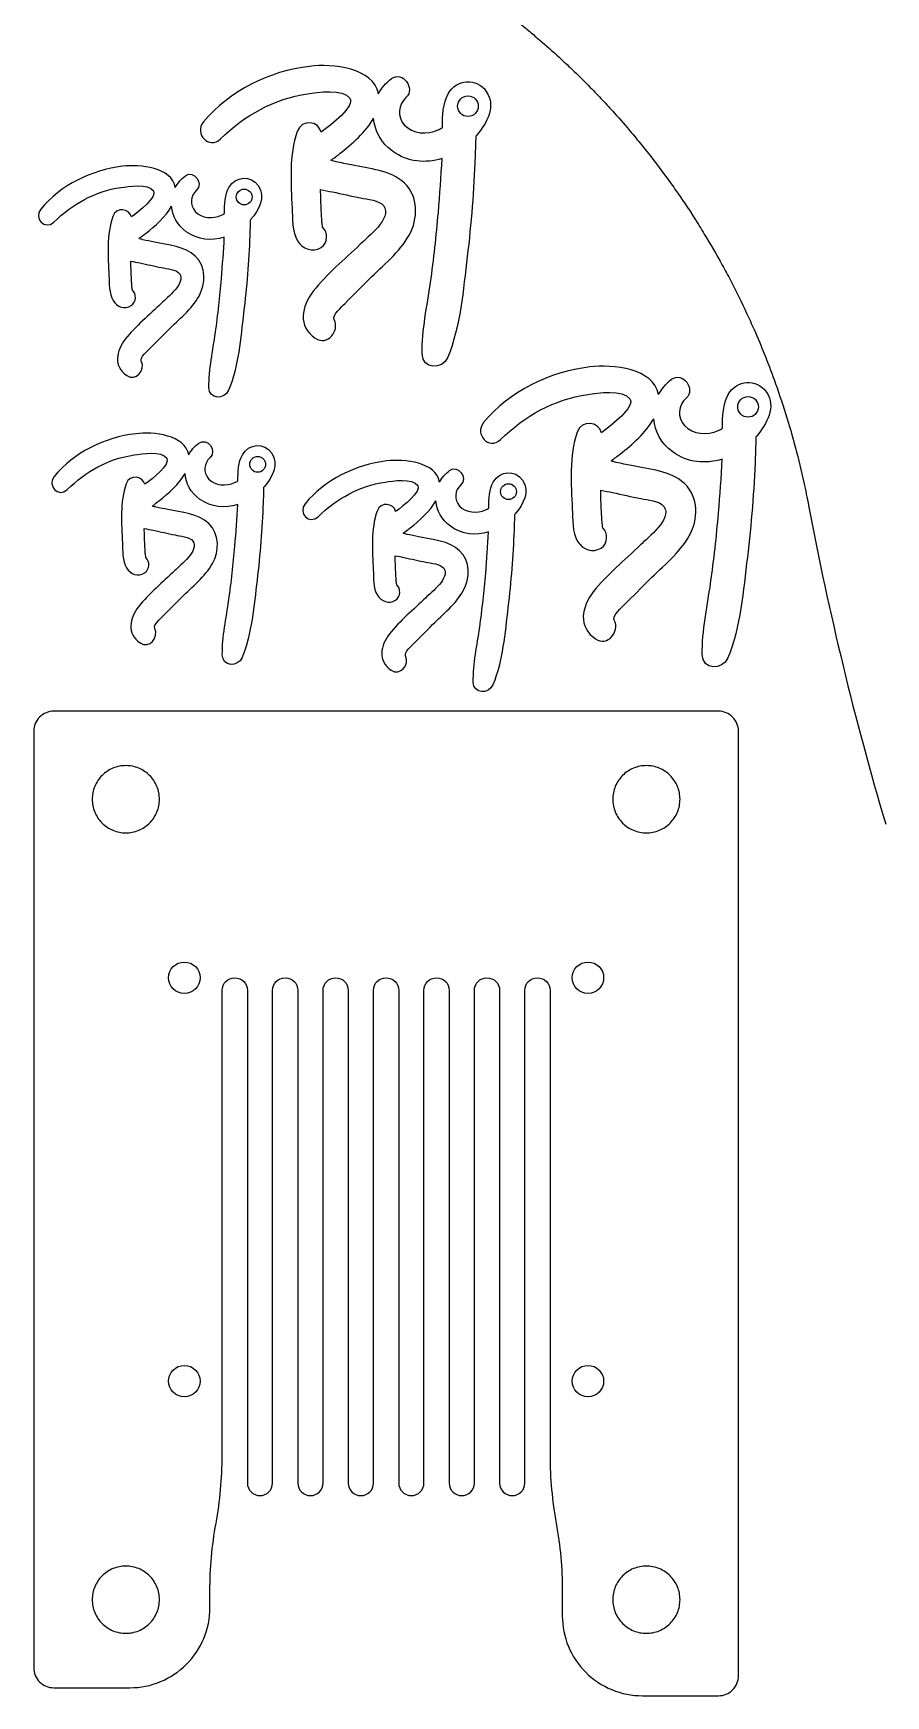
# Model space of a CAD drawing. Header units: inches. Extents: x -3.9 to 4, y -11.8 to 5.2.
# Drawn here: x -3.89 to -1.23, y -11.58 to -6.39 of the extents above; entities that cross this region are included whole.
import ezdxf

# ---------------------------------------------------------------- set-up
doc = ezdxf.new("R2010")
doc.units = ezdxf.units.IN
doc.header["$MEASUREMENT"] = 0

msp = doc.modelspace()

# ---------------------------------------------------------------- linework, layer by layer
msp.add_lwpolyline([(-1.748, -8.5055), (-3.8229, -8.5055, 0.414214), (-3.8854, -8.568), (-3.8854, -11.493, 0.414214), (-3.8229, -11.5555), (-3.5855, -11.5555, 0.414214), (-3.3355, -11.3055), (-3.3355, -11.2534, -0.045045), (-3.3165, -11.0419, 0.045045), (-3.2974, -10.8303), (-3.2974, -9.3774, -1), (-3.2186, -9.3774), (-3.2186, -10.9161, 1), (-3.1399, -10.9161), (-3.1399, -9.3774, -1), (-3.0611, -9.3774), (-3.0611, -10.9161, 1), (-2.9824, -10.9161), (-2.9824, -9.3774, -1), (-2.9037, -9.3774), (-2.9037, -10.9161, 1), (-2.8249, -10.9161), (-2.8249, -9.3774, -1), (-2.7462, -9.3774), (-2.7462, -10.9161, 1), (-2.6674, -10.9161), (-2.6674, -9.3774, -1), (-2.5887, -9.3774), (-2.5887, -10.9161, 1), (-2.51, -10.9161), (-2.51, -9.3774, -1), (-2.4312, -9.3774), (-2.4312, -10.9161, 1), (-2.3525, -10.9161), (-2.3525, -9.3774, -1), (-2.2737, -9.3774), (-2.2737, -10.8303, 0.045045), (-2.2546, -11.0419, -0.045045), (-2.2355, -11.2534), (-2.2355, -11.3305, 0.414214), (-1.9855, -11.5805), (-1.748, -11.5805, 0.414214), (-1.6855, -11.518), (-1.6855, -8.568, 0.414214)], format="xyb", close=True)
for centre, radius in [((-2.53, -6.6159), 0.0322), ((-3.2284, -6.8995), 0.0247), ((-1.6555, -7.5549), 0.0322), ((-3.1866, -7.7346), 0.0247), ((-2.4034, -7.8196), 0.0247), ((-3.4155, -9.3381), 0.0492), ((-2.1556, -9.3381), 0.0492), ((-3.4155, -10.5979), 0.0492), ((-2.1556, -10.5979), 0.0492)]:
    msp.add_circle(centre, radius)
for points, knots in [([(-2.6916, -6.1358), (-2.6583, -6.1551), (-2.6008, -6.19), (-2.5375, -6.232), (-2.4912, -6.2643), (-2.4609, -6.2861), (-2.4276, -6.311), (-2.4059, -6.3277), (-2.3845, -6.3445), (-2.3704, -6.3557), (-2.3496, -6.3726), (-2.3292, -6.3895), (-2.292, -6.4212), (-2.2519, -6.4568), (-2.1994, -6.506), (-2.1607, -6.5441), (-2.1228, -6.5833), (-2.0978, -6.6099), (-2.0609, -6.6504), (-2.0248, -6.692), (-1.9721, -6.7559), (-1.927, -6.8146), (-1.8728, -6.8899), (-1.8314, -6.9517), (-1.7821, -7.0309), (-1.7447, -7.0956), (-1.7006, -7.178), (-1.6675, -7.2451), (-1.6213, -7.3474), (-1.5796, -7.4516), (-1.5259, -7.6109), (-1.4909, -7.7428), (-1.4713, -7.8393), (-1.4668, -7.8633)], [0.947472, 0.947472, 0.947472, 0.947472, 1.134532, 1.274828, 1.321593, 1.415123, 1.461888, 1.532036, 1.555419, 1.602184, 1.625566, 1.695714, 1.742479, 1.882775, 1.976305, 2.1166, 2.163365, 2.256896, 2.303661, 2.443956, 2.537487, 2.724547, 2.818077, 3.005138, 3.098668, 3.285729, 3.379259, 3.56632, 3.65985, 3.940441, 4.127501, 4.501623, 4.625555, 4.625555, 4.625555, 4.625555]), ([(-2.8096, -6.5777), (-2.8236, -6.4961), (-2.9531, -6.4828), (-3.0245, -6.4914), (-3.1501, -6.5065), (-3.2745, -6.5669), (-3.3558, -6.6651), (-3.3861, -6.7017), (-3.338, -6.7525), (-3.3028, -6.7182)], [23.148288, 23.148288, 23.148288, 23.148288, 24, 24, 24, 25, 25, 25, 26, 26, 26, 26]), ([(-2.7689, -6.5299), (-2.7347, -6.504), (-2.6923, -6.5609), (-2.7235, -6.5887), (-2.7481, -6.6106), (-2.7517, -6.6493), (-2.7287, -6.6745), (-2.7028, -6.7029), (-2.6565, -6.7053), (-2.6232, -6.69), (-2.6186, -6.6879), (-2.6142, -6.6856), (-2.61, -6.683)], [16.74527, 16.74527, 16.74527, 16.74527, 17.74527, 17.74527, 17.74527, 18.74527, 18.74527, 18.74527, 19.74527, 19.74527, 19.74527, 20, 20, 20, 20]), ([(-2.61, -6.683), (-2.6103, -6.6451), (-2.6081, -6.6062), (-2.5918, -6.577), (-2.5662, -6.531), (-2.5034, -6.5255), (-2.4727, -6.5699), (-2.4409, -6.6159), (-2.4719, -6.6692), (-2.5026, -6.7064), (-2.5036, -6.7077), (-2.5047, -6.7089), (-2.5057, -6.7101)], [1.983848, 1.983848, 1.983848, 1.983848, 2.597457, 2.597457, 2.597457, 3.597457, 3.597457, 3.597457, 4.597457, 4.597457, 4.597457, 4.613609, 4.613609, 4.613609, 4.613609]), ([(-3.3028, -6.7182), (-3.2272, -6.6443), (-3.136, -6.5927), (-3.0305, -6.5773), (-3.0012, -6.5731), (-2.9196, -6.5597), (-2.8987, -6.5909), (-2.882, -6.6157), (-2.9565, -6.6741), (-2.988, -6.6968)], [0, 0, 0, 0, 1, 1, 1, 2, 2, 2, 2.88117, 2.88117, 2.88117, 2.88117]), ([(-2.988, -6.6968), (-2.9963, -6.6623), (-3.0487, -6.6543), (-3.0634, -6.695), (-3.089, -6.7664), (-3.0826, -6.8592), (-3.0789, -6.9341), (-3.0773, -6.9651), (-3.0792, -7.0088), (-3.0623, -7.0361), (-3.0461, -7.0621), (-3.0152, -7.0741), (-2.9886, -7.0569), (-2.967, -7.043), (-2.9663, -7.0091), (-2.9837, -6.9942)], [1.141449, 1.141449, 1.141449, 1.141449, 2, 2, 2, 3, 3, 3, 4, 4, 4, 5, 5, 5, 5.747549, 5.747549, 5.747549, 5.747549]), ([(-2.9578, -6.7849), (-2.9478, -6.7778), (-2.938, -6.7704), (-2.9285, -6.7627), (-2.8932, -6.7343), (-2.8479, -6.6962), (-2.8246, -6.653)], [21.261625, 21.261625, 21.261625, 21.261625, 22, 22, 22, 22.835216, 22.835216, 22.835216, 22.835216]), ([(-2.611, -6.7794), (-2.6622, -6.7952), (-2.7183, -6.7908), (-2.7654, -6.7568), (-2.8016, -6.7306), (-2.8214, -6.6923), (-2.8246, -6.653)], [0, 0, 0, 0, 0.551759, 0.551759, 0.551759, 1.015765, 1.015765, 1.015765, 1.015765]), ([(-2.5057, -6.7101), (-2.5061, -6.7308), (-2.5068, -6.7516), (-2.5076, -6.7723), (-2.5114, -6.8772), (-2.5197, -6.9817), (-2.5323, -7.0858), (-2.5448, -7.1894), (-2.553, -7.303), (-2.5932, -7.4001), (-2.6099, -7.4403), (-2.6728, -7.4384), (-2.6732, -7.3893), (-2.6738, -7.315), (-2.6574, -7.2396), (-2.6469, -7.1663), (-2.6366, -7.0937), (-2.6286, -7.0207), (-2.6224, -6.9476), (-2.6177, -6.8916), (-2.6137, -6.8355), (-2.611, -6.7794)], [5.14687, 5.14687, 5.14687, 5.14687, 5.920855, 5.920855, 5.920855, 6.920855, 6.920855, 6.920855, 7.920855, 7.920855, 7.920855, 8.920855, 8.920855, 8.920855, 9.920855, 9.920855, 9.920855, 10.920855, 10.920855, 10.920855, 11.773986, 11.773986, 11.773986, 11.773986]), ([(-3.4435, -6.8701), (-3.4543, -6.8073), (-3.5539, -6.7971), (-3.6089, -6.8037), (-3.7055, -6.8153), (-3.8012, -6.8618), (-3.8637, -6.9374), (-3.887, -6.9655), (-3.85, -7.0045), (-3.8229, -6.9781)], [23.148288, 23.148288, 23.148288, 23.148288, 24, 24, 24, 25, 25, 25, 26, 26, 26, 26]), ([(-2.9901, -6.8762), (-2.9774, -6.879), (-2.9648, -6.8812), (-2.9532, -6.8836), (-2.9239, -6.8899), (-2.8945, -6.8962), (-2.8652, -6.9025), (-2.8453, -6.9068), (-2.8057, -6.909), (-2.793, -6.9271), (-2.7656, -6.966), (-2.843, -7.0245), (-2.8661, -7.047), (-2.9148, -7.0945), (-2.9713, -7.1401), (-3.0132, -7.1937), (-3.05, -7.2408), (-3.0616, -7.3033), (-3.0065, -7.3409), (-2.9691, -7.3664), (-2.929, -7.3176), (-2.9478, -7.2822), (-2.9548, -7.269), (-2.9222, -7.2404), (-2.9147, -7.2328), (-2.8894, -7.2071), (-2.8639, -7.1817), (-2.8384, -7.1562), (-2.7962, -7.1137), (-2.743, -7.0718), (-2.7135, -7.0187), (-2.6851, -6.9676), (-2.6835, -6.8983), (-2.7285, -6.8558), (-2.7711, -6.8155), (-2.8396, -6.811), (-2.8942, -6.7995), (-2.91, -6.7962), (-2.9258, -6.7929), (-2.9417, -6.7895), (-2.9451, -6.7888), (-2.9511, -6.7869), (-2.9578, -6.7849)], [4.759788, 4.759788, 4.759788, 4.759788, 5, 5, 5, 6, 6, 6, 7, 7, 7, 8, 8, 8, 9, 9, 9, 10, 10, 10, 11, 11, 11, 12, 12, 12, 13, 13, 13, 14, 14, 14, 15, 15, 15, 16, 16, 16, 17, 17, 17, 17.368094, 17.368094, 17.368094, 17.368094]), ([(-3.4122, -6.8333), (-3.3859, -6.8134), (-3.3533, -6.8572), (-3.3773, -6.8786), (-3.3962, -6.8954), (-3.399, -6.9252), (-3.3813, -6.9445), (-3.3613, -6.9664), (-3.3258, -6.9682), (-3.3001, -6.9565), (-3.2966, -6.9549), (-3.2933, -6.9531), (-3.29, -6.9511)], [16.74527, 16.74527, 16.74527, 16.74527, 17.74527, 17.74527, 17.74527, 18.74527, 18.74527, 18.74527, 19.74527, 19.74527, 19.74527, 20, 20, 20, 20]), ([(-3.29, -6.9511), (-3.2902, -6.922), (-3.2885, -6.8921), (-3.276, -6.8696), (-3.2563, -6.8342), (-3.208, -6.8299), (-3.1844, -6.8641), (-3.1599, -6.8995), (-3.1838, -6.9405), (-3.2074, -6.9691), (-3.2082, -6.9701), (-3.209, -6.971), (-3.2098, -6.9719)], [1.983848, 1.983848, 1.983848, 1.983848, 2.597457, 2.597457, 2.597457, 3.597457, 3.597457, 3.597457, 4.597457, 4.597457, 4.597457, 4.613609, 4.613609, 4.613609, 4.613609]), ([(-3.8229, -6.9781), (-3.7647, -6.9214), (-3.6946, -6.8816), (-3.6134, -6.8698), (-3.5909, -6.8665), (-3.5282, -6.8563), (-3.512, -6.8802), (-3.4992, -6.8993), (-3.5565, -6.9442), (-3.5807, -6.9617)], [0, 0, 0, 0, 1, 1, 1, 2, 2, 2, 2.88117, 2.88117, 2.88117, 2.88117]), ([(-3.5807, -6.9617), (-3.5872, -6.9352), (-3.6275, -6.929), (-3.6387, -6.9604), (-3.6585, -7.0153), (-3.6535, -7.0867), (-3.6506, -7.1443), (-3.6495, -7.1681), (-3.6509, -7.2017), (-3.6379, -7.2227), (-3.6255, -7.2427), (-3.6017, -7.2519), (-3.5812, -7.2387), (-3.5646, -7.228), (-3.5641, -7.2019), (-3.5775, -7.1905)], [1.141449, 1.141449, 1.141449, 1.141449, 2, 2, 2, 3, 3, 3, 4, 4, 4, 5, 5, 5, 5.747549, 5.747549, 5.747549, 5.747549]), ([(-3.5575, -7.0295), (-3.5499, -7.024), (-3.5423, -7.0183), (-3.535, -7.0124), (-3.5078, -6.9906), (-3.473, -6.9613), (-3.4551, -6.928)], [21.261625, 21.261625, 21.261625, 21.261625, 22, 22, 22, 22.835216, 22.835216, 22.835216, 22.835216]), ([(-3.2907, -7.0252), (-3.3302, -7.0374), (-3.3733, -7.034), (-3.4095, -7.0078), (-3.4374, -6.9877), (-3.4526, -6.9583), (-3.4551, -6.928)], [0, 0, 0, 0, 0.551759, 0.551759, 0.551759, 1.015765, 1.015765, 1.015765, 1.015765]), ([(-3.2098, -6.9719), (-3.2101, -6.9879), (-3.2106, -7.0039), (-3.2112, -7.0198), (-3.2141, -7.1005), (-3.2205, -7.1809), (-3.2302, -7.261), (-3.2399, -7.3406), (-3.2461, -7.428), (-3.2771, -7.5027), (-3.2899, -7.5337), (-3.3383, -7.5322), (-3.3386, -7.4944), (-3.339, -7.4373), (-3.3264, -7.3793), (-3.3184, -7.3229), (-3.3104, -7.267), (-3.3043, -7.2108), (-3.2996, -7.1546), (-3.2959, -7.1115), (-3.2929, -7.0684), (-3.2907, -7.0252)], [5.14687, 5.14687, 5.14687, 5.14687, 5.920855, 5.920855, 5.920855, 6.920855, 6.920855, 6.920855, 7.920855, 7.920855, 7.920855, 8.920855, 8.920855, 8.920855, 9.920855, 9.920855, 9.920855, 10.920855, 10.920855, 10.920855, 11.773986, 11.773986, 11.773986, 11.773986]), ([(-3.5823, -7.0997), (-3.5726, -7.1018), (-3.5629, -7.1035), (-3.554, -7.1054), (-3.5314, -7.1103), (-3.5089, -7.1151), (-3.4863, -7.12), (-3.471, -7.1232), (-3.4405, -7.125), (-3.4307, -7.1389), (-3.4097, -7.1688), (-3.4692, -7.2138), (-3.487, -7.2311), (-3.5244, -7.2677), (-3.5679, -7.3027), (-3.6001, -7.344), (-3.6284, -7.3802), (-3.6374, -7.4282), (-3.595, -7.4572), (-3.5662, -7.4768), (-3.5353, -7.4393), (-3.5499, -7.412), (-3.5552, -7.4019), (-3.5302, -7.3799), (-3.5244, -7.374), (-3.5049, -7.3542), (-3.4853, -7.3347), (-3.4657, -7.3151), (-3.4332, -7.2824), (-3.3923, -7.2502), (-3.3696, -7.2094), (-3.3478, -7.17), (-3.3466, -7.1167), (-3.3811, -7.084), (-3.4139, -7.053), (-3.4666, -7.0495), (-3.5086, -7.0407), (-3.5208, -7.0382), (-3.5329, -7.0356), (-3.5451, -7.0331), (-3.5477, -7.0325), (-3.5524, -7.031), (-3.5575, -7.0295)], [4.759788, 4.759788, 4.759788, 4.759788, 5, 5, 5, 6, 6, 6, 7, 7, 7, 8, 8, 8, 9, 9, 9, 10, 10, 10, 11, 11, 11, 12, 12, 12, 13, 13, 13, 14, 14, 14, 15, 15, 15, 16, 16, 16, 17, 17, 17, 17.368094, 17.368094, 17.368094, 17.368094]), ([(-1.9351, -7.5166), (-1.9491, -7.435), (-2.0786, -7.4217), (-2.15, -7.4303), (-2.2756, -7.4454), (-2.4, -7.5058), (-2.4813, -7.6041), (-2.5116, -7.6406), (-2.4635, -7.6914), (-2.4283, -7.6571)], [23.148288, 23.148288, 23.148288, 23.148288, 24, 24, 24, 25, 25, 25, 26, 26, 26, 26]), ([(-1.8944, -7.4688), (-1.8602, -7.4429), (-1.8178, -7.4998), (-1.849, -7.5277), (-1.8736, -7.5496), (-1.8772, -7.5882), (-1.8542, -7.6134), (-1.8283, -7.6418), (-1.782, -7.6442), (-1.7487, -7.6289), (-1.7441, -7.6268), (-1.7398, -7.6245), (-1.7355, -7.6219)], [16.74527, 16.74527, 16.74527, 16.74527, 17.74527, 17.74527, 17.74527, 18.74527, 18.74527, 18.74527, 19.74527, 19.74527, 19.74527, 20, 20, 20, 20]), ([(-1.7355, -7.6219), (-1.7358, -7.5841), (-1.7336, -7.5452), (-1.7173, -7.5159), (-1.6917, -7.47), (-1.6289, -7.4644), (-1.5982, -7.5088), (-1.5664, -7.5549), (-1.5974, -7.6081), (-1.6281, -7.6453), (-1.6292, -7.6466), (-1.6302, -7.6478), (-1.6312, -7.649)], [1.983848, 1.983848, 1.983848, 1.983848, 2.597457, 2.597457, 2.597457, 3.597457, 3.597457, 3.597457, 4.597457, 4.597457, 4.597457, 4.613609, 4.613609, 4.613609, 4.613609]), ([(-2.4283, -7.6571), (-2.3527, -7.5833), (-2.2615, -7.5316), (-2.156, -7.5162), (-2.1267, -7.512), (-2.0451, -7.4986), (-2.0242, -7.5298), (-2.0075, -7.5546), (-2.082, -7.613), (-2.1135, -7.6357)], [0, 0, 0, 0, 1, 1, 1, 2, 2, 2, 2.88117, 2.88117, 2.88117, 2.88117]), ([(-3.4017, -7.7052), (-3.4125, -7.6424), (-3.5121, -7.6322), (-3.567, -7.6388), (-3.6637, -7.6504), (-3.7593, -7.6969), (-3.8219, -7.7725), (-3.8452, -7.8006), (-3.8082, -7.8397), (-3.7811, -7.8132)], [23.148288, 23.148288, 23.148288, 23.148288, 24, 24, 24, 25, 25, 25, 26, 26, 26, 26]), ([(-2.1135, -7.6357), (-2.1218, -7.6012), (-2.1742, -7.5932), (-2.1889, -7.634), (-2.2145, -7.7054), (-2.2081, -7.7981), (-2.2044, -7.873), (-2.2028, -7.904), (-2.2047, -7.9477), (-2.1878, -7.975), (-2.1716, -8.001), (-2.1407, -8.013), (-2.1141, -7.9958), (-2.0925, -7.9819), (-2.0918, -7.948), (-2.1093, -7.9331)], [1.141449, 1.141449, 1.141449, 1.141449, 2, 2, 2, 3, 3, 3, 4, 4, 4, 5, 5, 5, 5.747549, 5.747549, 5.747549, 5.747549]), ([(-2.0833, -7.7238), (-2.0733, -7.7167), (-2.0635, -7.7093), (-2.054, -7.7016), (-2.0187, -7.6732), (-1.9734, -7.6351), (-1.9502, -7.5919)], [21.261625, 21.261625, 21.261625, 21.261625, 22, 22, 22, 22.835216, 22.835216, 22.835216, 22.835216]), ([(-1.7365, -7.7183), (-1.7877, -7.7341), (-1.8438, -7.7298), (-1.8909, -7.6957), (-1.9271, -7.6695), (-1.9469, -7.6312), (-1.9502, -7.5919)], [0, 0, 0, 0, 0.551759, 0.551759, 0.551759, 1.015765, 1.015765, 1.015765, 1.015765]), ([(-3.3704, -7.6684), (-3.3441, -7.6485), (-3.3114, -7.6923), (-3.3355, -7.7137), (-3.3544, -7.7305), (-3.3572, -7.7603), (-3.3395, -7.7796), (-3.3195, -7.8015), (-3.2839, -7.8033), (-3.2583, -7.7916), (-3.2548, -7.79), (-3.2514, -7.7882), (-3.2482, -7.7862)], [16.74527, 16.74527, 16.74527, 16.74527, 17.74527, 17.74527, 17.74527, 18.74527, 18.74527, 18.74527, 19.74527, 19.74527, 19.74527, 20, 20, 20, 20]), ([(-3.2482, -7.7862), (-3.2484, -7.7571), (-3.2467, -7.7272), (-3.2342, -7.7047), (-3.2145, -7.6693), (-3.1661, -7.665), (-3.1425, -7.6992), (-3.1181, -7.7346), (-3.142, -7.7756), (-3.1656, -7.8042), (-3.1664, -7.8052), (-3.1672, -7.8061), (-3.168, -7.807)], [1.983848, 1.983848, 1.983848, 1.983848, 2.597457, 2.597457, 2.597457, 3.597457, 3.597457, 3.597457, 4.597457, 4.597457, 4.597457, 4.613609, 4.613609, 4.613609, 4.613609]), ([(-1.6312, -7.649), (-1.6316, -7.6698), (-1.6323, -7.6905), (-1.6331, -7.7113), (-1.6369, -7.8161), (-1.6452, -7.9206), (-1.6578, -8.0248), (-1.6703, -8.1283), (-1.6785, -8.2419), (-1.7187, -8.339), (-1.7354, -8.3792), (-1.7983, -8.3773), (-1.7987, -8.3282), (-1.7993, -8.2539), (-1.7829, -8.1786), (-1.7724, -8.1052), (-1.7621, -8.0326), (-1.7541, -7.9596), (-1.7479, -7.8865), (-1.7432, -7.8305), (-1.7392, -7.7744), (-1.7365, -7.7183)], [5.14687, 5.14687, 5.14687, 5.14687, 5.920855, 5.920855, 5.920855, 6.920855, 6.920855, 6.920855, 7.920855, 7.920855, 7.920855, 8.920855, 8.920855, 8.920855, 9.920855, 9.920855, 9.920855, 10.920855, 10.920855, 10.920855, 11.773986, 11.773986, 11.773986, 11.773986]), ([(-3.7811, -7.8132), (-3.7229, -7.7565), (-3.6528, -7.7167), (-3.5716, -7.7049), (-3.5491, -7.7016), (-3.4863, -7.6914), (-3.4702, -7.7153), (-3.4574, -7.7344), (-3.5147, -7.7793), (-3.5389, -7.7968)], [0, 0, 0, 0, 1, 1, 1, 2, 2, 2, 2.88117, 2.88117, 2.88117, 2.88117]), ([(-2.6185, -7.7902), (-2.6293, -7.7274), (-2.7289, -7.7172), (-2.7839, -7.7238), (-2.8805, -7.7354), (-2.9761, -7.7819), (-3.0387, -7.8575), (-3.062, -7.8856), (-3.025, -7.9246), (-2.9979, -7.8982)], [23.148288, 23.148288, 23.148288, 23.148288, 24, 24, 24, 25, 25, 25, 26, 26, 26, 26]), ([(-2.5872, -7.7534), (-2.5609, -7.7335), (-2.5283, -7.7773), (-2.5523, -7.7987), (-2.5712, -7.8155), (-2.574, -7.8453), (-2.5563, -7.8646), (-2.5363, -7.8865), (-2.5007, -7.8883), (-2.4751, -7.8766), (-2.4716, -7.875), (-2.4682, -7.8732), (-2.465, -7.8712)], [16.74527, 16.74527, 16.74527, 16.74527, 17.74527, 17.74527, 17.74527, 18.74527, 18.74527, 18.74527, 19.74527, 19.74527, 19.74527, 20, 20, 20, 20]), ([(-2.1156, -7.8151), (-2.1029, -7.8179), (-2.0903, -7.8201), (-2.0788, -7.8226), (-2.0494, -7.8289), (-2.02, -7.8352), (-1.9907, -7.8415), (-1.9708, -7.8457), (-1.9312, -7.848), (-1.9185, -7.8661), (-1.8911, -7.9049), (-1.9685, -7.9634), (-1.9916, -7.9859), (-2.0403, -8.0334), (-2.0968, -8.079), (-2.1387, -8.1327), (-2.1755, -8.1797), (-2.1872, -8.2422), (-2.132, -8.2798), (-2.0946, -8.3053), (-2.0545, -8.2565), (-2.0733, -8.2211), (-2.0803, -8.2079), (-2.0478, -8.1793), (-2.0402, -8.1717), (-2.0149, -8.146), (-1.9894, -8.1206), (-1.9639, -8.0951), (-1.9217, -8.0527), (-1.8686, -8.0107), (-1.839, -7.9577), (-1.8106, -7.9066), (-1.8091, -7.8373), (-1.854, -7.7947), (-1.8966, -7.7544), (-1.9651, -7.7499), (-2.0197, -7.7384), (-2.0355, -7.7351), (-2.0513, -7.7318), (-2.0672, -7.7285), (-2.0706, -7.7278), (-2.0766, -7.7258), (-2.0833, -7.7238)], [4.759788, 4.759788, 4.759788, 4.759788, 5, 5, 5, 6, 6, 6, 7, 7, 7, 8, 8, 8, 9, 9, 9, 10, 10, 10, 11, 11, 11, 12, 12, 12, 13, 13, 13, 14, 14, 14, 15, 15, 15, 16, 16, 16, 17, 17, 17, 17.368094, 17.368094, 17.368094, 17.368094]), ([(-3.5389, -7.7968), (-3.5453, -7.7703), (-3.5856, -7.7641), (-3.5969, -7.7955), (-3.6166, -7.8504), (-3.6117, -7.9218), (-3.6088, -7.9794), (-3.6077, -8.0032), (-3.6091, -8.0368), (-3.5961, -8.0578), (-3.5837, -8.0778), (-3.5599, -8.087), (-3.5394, -8.0738), (-3.5228, -8.0631), (-3.5222, -8.037), (-3.5357, -8.0256)], [1.141449, 1.141449, 1.141449, 1.141449, 2, 2, 2, 3, 3, 3, 4, 4, 4, 5, 5, 5, 5.747549, 5.747549, 5.747549, 5.747549]), ([(-3.5157, -7.8646), (-3.508, -7.8591), (-3.5005, -7.8534), (-3.4932, -7.8475), (-3.466, -7.8257), (-3.4312, -7.7964), (-3.4133, -7.7631)], [21.261625, 21.261625, 21.261625, 21.261625, 22, 22, 22, 22.835216, 22.835216, 22.835216, 22.835216]), ([(-3.2489, -7.8604), (-3.2884, -7.8725), (-3.3314, -7.8692), (-3.3677, -7.843), (-3.3956, -7.8228), (-3.4108, -7.7934), (-3.4133, -7.7631)], [0, 0, 0, 0, 0.551759, 0.551759, 0.551759, 1.015765, 1.015765, 1.015765, 1.015765]), ([(-2.9979, -7.8982), (-2.9397, -7.8415), (-2.8696, -7.8017), (-2.7884, -7.7899), (-2.7659, -7.7866), (-2.7032, -7.7764), (-2.687, -7.8003), (-2.6742, -7.8194), (-2.7315, -7.8643), (-2.7557, -7.8818)], [0, 0, 0, 0, 1, 1, 1, 2, 2, 2, 2.88117, 2.88117, 2.88117, 2.88117]), ([(-2.465, -7.8712), (-2.4652, -7.8421), (-2.4635, -7.8122), (-2.451, -7.7897), (-2.4313, -7.7543), (-2.3829, -7.75), (-2.3594, -7.7842), (-2.3349, -7.8196), (-2.3588, -7.8606), (-2.3824, -7.8892), (-2.3832, -7.8902), (-2.384, -7.8911), (-2.3848, -7.892)], [1.983848, 1.983848, 1.983848, 1.983848, 2.597457, 2.597457, 2.597457, 3.597457, 3.597457, 3.597457, 4.597457, 4.597457, 4.597457, 4.613609, 4.613609, 4.613609, 4.613609]), ([(-3.168, -7.807), (-3.1683, -7.823), (-3.1688, -7.839), (-3.1694, -7.8549), (-3.1723, -7.9356), (-3.1787, -8.016), (-3.1884, -8.0961), (-3.198, -8.1757), (-3.2043, -8.2631), (-3.2353, -8.3378), (-3.2481, -8.3688), (-3.2965, -8.3673), (-3.2968, -8.3295), (-3.2972, -8.2724), (-3.2846, -8.2144), (-3.2766, -8.158), (-3.2686, -8.1021), (-3.2625, -8.046), (-3.2577, -7.9897), (-3.2541, -7.9466), (-3.251, -7.9035), (-3.2489, -7.8604)], [5.14687, 5.14687, 5.14687, 5.14687, 5.920855, 5.920855, 5.920855, 6.920855, 6.920855, 6.920855, 7.920855, 7.920855, 7.920855, 8.920855, 8.920855, 8.920855, 9.920855, 9.920855, 9.920855, 10.920855, 10.920855, 10.920855, 11.773986, 11.773986, 11.773986, 11.773986]), ([(-3.5405, -7.9348), (-3.5308, -7.9369), (-3.5211, -7.9386), (-3.5122, -7.9405), (-3.4896, -7.9454), (-3.467, -7.9502), (-3.4445, -7.9551), (-3.4292, -7.9584), (-3.3987, -7.9601), (-3.3889, -7.974), (-3.3679, -8.0039), (-3.4274, -8.0489), (-3.4452, -8.0662), (-3.4826, -8.1028), (-3.5261, -8.1378), (-3.5583, -8.1791), (-3.5866, -8.2153), (-3.5956, -8.2633), (-3.5532, -8.2923), (-3.5244, -8.3119), (-3.4935, -8.2744), (-3.508, -8.2471), (-3.5134, -8.237), (-3.4884, -8.215), (-3.4826, -8.2091), (-3.4631, -8.1894), (-3.4434, -8.1698), (-3.4239, -8.1502), (-3.3914, -8.1175), (-3.3505, -8.0853), (-3.3278, -8.0445), (-3.3059, -8.0051), (-3.3047, -7.9519), (-3.3393, -7.9191), (-3.3721, -7.8881), (-3.4248, -7.8847), (-3.4668, -7.8758), (-3.4789, -7.8733), (-3.4911, -7.8707), (-3.5033, -7.8682), (-3.5059, -7.8676), (-3.5106, -7.8661), (-3.5157, -7.8646)], [4.759788, 4.759788, 4.759788, 4.759788, 5, 5, 5, 6, 6, 6, 7, 7, 7, 8, 8, 8, 9, 9, 9, 10, 10, 10, 11, 11, 11, 12, 12, 12, 13, 13, 13, 14, 14, 14, 15, 15, 15, 16, 16, 16, 17, 17, 17, 17.368094, 17.368094, 17.368094, 17.368094]), ([(-2.7557, -7.8818), (-2.7621, -7.8553), (-2.8024, -7.8491), (-2.8137, -7.8805), (-2.8335, -7.9354), (-2.8285, -8.0067), (-2.8256, -8.0644), (-2.8245, -8.0882), (-2.8259, -8.1218), (-2.8129, -8.1428), (-2.8005, -8.1628), (-2.7767, -8.172), (-2.7562, -8.1588), (-2.7396, -8.1481), (-2.739, -8.122), (-2.7525, -8.1106)], [1.141449, 1.141449, 1.141449, 1.141449, 2, 2, 2, 3, 3, 3, 4, 4, 4, 5, 5, 5, 5.747549, 5.747549, 5.747549, 5.747549]), ([(-2.7325, -7.9496), (-2.7249, -7.9441), (-2.7173, -7.9384), (-2.71, -7.9325), (-2.6828, -7.9107), (-2.648, -7.8814), (-2.6301, -7.8481)], [21.261625, 21.261625, 21.261625, 21.261625, 22, 22, 22, 22.835216, 22.835216, 22.835216, 22.835216]), ([(-2.4657, -7.9453), (-2.5052, -7.9575), (-2.5483, -7.9541), (-2.5845, -7.9279), (-2.6124, -7.9078), (-2.6276, -7.8784), (-2.6301, -7.8481)], [0, 0, 0, 0, 0.551759, 0.551759, 0.551759, 1.015765, 1.015765, 1.015765, 1.015765]), ([(-2.3848, -7.892), (-2.3851, -7.908), (-2.3856, -7.924), (-2.3862, -7.9399), (-2.3891, -8.0206), (-2.3955, -8.101), (-2.4052, -8.1811), (-2.4149, -8.2607), (-2.4211, -8.3481), (-2.4521, -8.4228), (-2.4649, -8.4537), (-2.5133, -8.4523), (-2.5136, -8.4145), (-2.514, -8.3574), (-2.5014, -8.2994), (-2.4934, -8.243), (-2.4854, -8.1871), (-2.4793, -8.1309), (-2.4745, -8.0747), (-2.4709, -8.0316), (-2.4679, -7.9885), (-2.4657, -7.9453)], [5.14687, 5.14687, 5.14687, 5.14687, 5.920855, 5.920855, 5.920855, 6.920855, 6.920855, 6.920855, 7.920855, 7.920855, 7.920855, 8.920855, 8.920855, 8.920855, 9.920855, 9.920855, 9.920855, 10.920855, 10.920855, 10.920855, 11.773986, 11.773986, 11.773986, 11.773986]), ([(-1.4668, -7.8633), (-1.4351, -8.0311), (-1.3992, -8.198), (-1.3189, -8.5299), (-1.2745, -8.6948), (-1.2259, -8.8584)], [0, 0, 0, 0, 1.301003, 1.301003, 2.602005, 2.602005, 2.602005, 2.602005]), ([(-2.7573, -8.0198), (-2.7476, -8.0219), (-2.7379, -8.0236), (-2.729, -8.0255), (-2.7064, -8.0304), (-2.6838, -8.0352), (-2.6613, -8.0401), (-2.646, -8.0433), (-2.6155, -8.0451), (-2.6057, -8.059), (-2.5847, -8.0889), (-2.6442, -8.1339), (-2.662, -8.1512), (-2.6994, -8.1877), (-2.7429, -8.2228), (-2.7751, -8.2641), (-2.8034, -8.3003), (-2.8124, -8.3483), (-2.77, -8.3773), (-2.7412, -8.3969), (-2.7103, -8.3594), (-2.7248, -8.3321), (-2.7302, -8.322), (-2.7052, -8.3), (-2.6994, -8.2941), (-2.6799, -8.2743), (-2.6603, -8.2548), (-2.6407, -8.2352), (-2.6082, -8.2025), (-2.5673, -8.1703), (-2.5446, -8.1295), (-2.5227, -8.0901), (-2.5216, -8.0368), (-2.5561, -8.0041), (-2.5889, -7.9731), (-2.6416, -7.9696), (-2.6836, -7.9608), (-2.6958, -7.9583), (-2.7079, -7.9557), (-2.7201, -7.9532), (-2.7227, -7.9526), (-2.7274, -7.9511), (-2.7325, -7.9496)], [4.759788, 4.759788, 4.759788, 4.759788, 5, 5, 5, 6, 6, 6, 7, 7, 7, 8, 8, 8, 9, 9, 9, 10, 10, 10, 11, 11, 11, 12, 12, 12, 13, 13, 13, 14, 14, 14, 15, 15, 15, 16, 16, 16, 17, 17, 17, 17.368094, 17.368094, 17.368094, 17.368094]), ([(-3.703, -8.7805), (-3.703, -8.7673), (-3.7004, -8.7532), (-3.6897, -8.7274), (-3.6816, -8.7156), (-3.663, -8.6969), (-3.6512, -8.6888), (-3.6253, -8.6781), (-3.6112, -8.6755), (-3.5849, -8.6755), (-3.5708, -8.6781), (-3.5449, -8.6888), (-3.5331, -8.6969), (-3.5145, -8.7156), (-3.5064, -8.7274), (-3.4957, -8.7532), (-3.493, -8.7673), (-3.493, -8.7937), (-3.4957, -8.8077), (-3.5064, -8.8336), (-3.5145, -8.8454), (-3.5331, -8.864), (-3.5449, -8.8721), (-3.5708, -8.8828), (-3.5849, -8.8855), (-3.6112, -8.8855), (-3.6253, -8.8828), (-3.6512, -8.8721), (-3.663, -8.864), (-3.6816, -8.8454), (-3.6897, -8.8336), (-3.7004, -8.8077), (-3.703, -8.7937), (-3.703, -8.7805)], [0, 0, 0, 0, 0.10046, 0.10046, 0.200921, 0.200921, 0.301444, 0.301444, 0.401967, 0.401967, 0.50248, 0.50248, 0.602992, 0.602992, 0.703451, 0.703451, 0.803911, 0.803911, 0.90437, 0.90437, 1.004829, 1.004829, 1.105342, 1.105342, 1.205854, 1.205854, 1.306377, 1.306377, 1.406901, 1.406901, 1.507361, 1.507361, 1.607821, 1.607821, 1.607821, 1.607821]), ([(-2.078, -8.7805), (-2.078, -8.7673), (-2.0754, -8.7532), (-2.0647, -8.7274), (-2.0566, -8.7156), (-2.038, -8.6969), (-2.0262, -8.6888), (-2.0003, -8.6781), (-1.9862, -8.6755), (-1.9599, -8.6755), (-1.9458, -8.6781), (-1.9199, -8.6888), (-1.9081, -8.6969), (-1.8895, -8.7156), (-1.8814, -8.7274), (-1.8707, -8.7532), (-1.868, -8.7673), (-1.868, -8.7937), (-1.8707, -8.8077), (-1.8814, -8.8336), (-1.8895, -8.8454), (-1.9081, -8.864), (-1.9199, -8.8721), (-1.9458, -8.8828), (-1.9599, -8.8855), (-1.9862, -8.8855), (-2.0003, -8.8828), (-2.0262, -8.8721), (-2.038, -8.864), (-2.0566, -8.8454), (-2.0647, -8.8336), (-2.0754, -8.8077), (-2.078, -8.7937), (-2.078, -8.7805)], [0, 0, 0, 0, 0.100459, 0.100459, 0.200918, 0.200918, 0.301431, 0.301431, 0.401943, 0.401943, 0.502467, 0.502467, 0.60299, 0.60299, 0.70345, 0.70345, 0.803911, 0.803911, 0.904371, 0.904371, 1.004831, 1.004831, 1.105355, 1.105355, 1.205878, 1.205878, 1.30639, 1.30639, 1.406903, 1.406903, 1.507362, 1.507362, 1.607821, 1.607821, 1.607821, 1.607821]), ([(-3.703, -11.2805), (-3.703, -11.2673), (-3.7004, -11.2532), (-3.6897, -11.2274), (-3.6816, -11.2156), (-3.663, -11.1969), (-3.6512, -11.1888), (-3.6253, -11.1781), (-3.6112, -11.1755), (-3.5849, -11.1755), (-3.5708, -11.1781), (-3.5449, -11.1888), (-3.5331, -11.1969), (-3.5145, -11.2156), (-3.5064, -11.2274), (-3.4957, -11.2532), (-3.493, -11.2673), (-3.493, -11.2937), (-3.4957, -11.3077), (-3.5064, -11.3336), (-3.5145, -11.3454), (-3.5331, -11.364), (-3.5449, -11.3721), (-3.5708, -11.3828), (-3.5849, -11.3855), (-3.6112, -11.3855), (-3.6253, -11.3828), (-3.6512, -11.3721), (-3.663, -11.364), (-3.6816, -11.3454), (-3.6897, -11.3336), (-3.7004, -11.3077), (-3.703, -11.2937), (-3.703, -11.2805)], [0, 0, 0, 0, 0.10046, 0.10046, 0.200921, 0.200921, 0.301444, 0.301444, 0.401967, 0.401967, 0.50248, 0.50248, 0.602992, 0.602992, 0.703451, 0.703451, 0.803911, 0.803911, 0.90437, 0.90437, 1.004829, 1.004829, 1.105342, 1.105342, 1.205854, 1.205854, 1.306377, 1.306377, 1.406901, 1.406901, 1.507361, 1.507361, 1.607821, 1.607821, 1.607821, 1.607821]), ([(-2.078, -11.2805), (-2.078, -11.2673), (-2.0754, -11.2532), (-2.0647, -11.2274), (-2.0566, -11.2156), (-2.038, -11.1969), (-2.0262, -11.1888), (-2.0003, -11.1781), (-1.9862, -11.1755), (-1.9599, -11.1755), (-1.9458, -11.1781), (-1.9199, -11.1888), (-1.9081, -11.1969), (-1.8895, -11.2156), (-1.8814, -11.2274), (-1.8707, -11.2532), (-1.868, -11.2673), (-1.868, -11.2937), (-1.8707, -11.3077), (-1.8814, -11.3336), (-1.8895, -11.3454), (-1.9081, -11.364), (-1.9199, -11.3721), (-1.9458, -11.3828), (-1.9599, -11.3855), (-1.9862, -11.3855), (-2.0003, -11.3828), (-2.0262, -11.3721), (-2.038, -11.364), (-2.0566, -11.3454), (-2.0647, -11.3336), (-2.0754, -11.3077), (-2.078, -11.2937), (-2.078, -11.2805)], [0, 0, 0, 0, 0.100459, 0.100459, 0.200918, 0.200918, 0.301431, 0.301431, 0.401943, 0.401943, 0.502467, 0.502467, 0.60299, 0.60299, 0.70345, 0.70345, 0.803911, 0.803911, 0.904371, 0.904371, 1.004831, 1.004831, 1.105355, 1.105355, 1.205878, 1.205878, 1.30639, 1.30639, 1.406903, 1.406903, 1.507362, 1.507362, 1.607821, 1.607821, 1.607821, 1.607821])]:
    msp.add_open_spline(points, degree=3, knots=knots)
for points in [[(-2.8096, -6.5777), (-2.8003, -6.5597), (-2.7867, -6.5433), (-2.7689, -6.5299)], [(-3.4435, -6.8701), (-3.4363, -6.8563), (-3.4259, -6.8436), (-3.4122, -6.8333)], [(-2.9878, -6.9413), (-2.9889, -6.9196), (-2.9898, -6.8979), (-2.9901, -6.8762)], [(-2.986, -6.977), (-2.9866, -6.9651), (-2.9872, -6.9532), (-2.9878, -6.9413)], [(-2.9837, -6.9942), (-2.9842, -6.9886), (-2.9858, -6.9807), (-2.986, -6.977)], [(-3.5806, -7.1498), (-3.5815, -7.1331), (-3.5821, -7.1164), (-3.5823, -7.0997)], [(-3.5792, -7.1772), (-3.5797, -7.1681), (-3.5801, -7.1589), (-3.5806, -7.1498)], [(-3.5775, -7.1905), (-3.5778, -7.1862), (-3.579, -7.1801), (-3.5792, -7.1772)], [(-1.9351, -7.5166), (-1.9258, -7.4986), (-1.9122, -7.4822), (-1.8944, -7.4688)], [(-3.4017, -7.7052), (-3.3945, -7.6914), (-3.3841, -7.6787), (-3.3704, -7.6684)], [(-2.6185, -7.7902), (-2.6113, -7.7764), (-2.6009, -7.7637), (-2.5872, -7.7534)], [(-2.1133, -7.8802), (-2.1144, -7.8585), (-2.1153, -7.8368), (-2.1156, -7.8151)], [(-2.1115, -7.9159), (-2.1121, -7.904), (-2.1127, -7.8921), (-2.1133, -7.8802)], [(-3.5388, -7.9849), (-3.5396, -7.9682), (-3.5403, -7.9515), (-3.5405, -7.9348)], [(-2.1093, -7.9331), (-2.1097, -7.9275), (-2.1113, -7.9196), (-2.1115, -7.9159)], [(-3.5374, -8.0123), (-3.5379, -8.0032), (-3.5383, -7.994), (-3.5388, -7.9849)], [(-3.5357, -8.0256), (-3.536, -8.0213), (-3.5372, -8.0152), (-3.5374, -8.0123)], [(-2.7556, -8.0699), (-2.7564, -8.0532), (-2.7571, -8.0365), (-2.7573, -8.0198)], [(-2.7542, -8.0973), (-2.7547, -8.0882), (-2.7551, -8.079), (-2.7556, -8.0699)], [(-2.7525, -8.1106), (-2.7528, -8.1063), (-2.754, -8.1002), (-2.7542, -8.0973)]]:
    msp.add_open_spline(points, degree=3)

doc.saveas('drawing.dxf')
